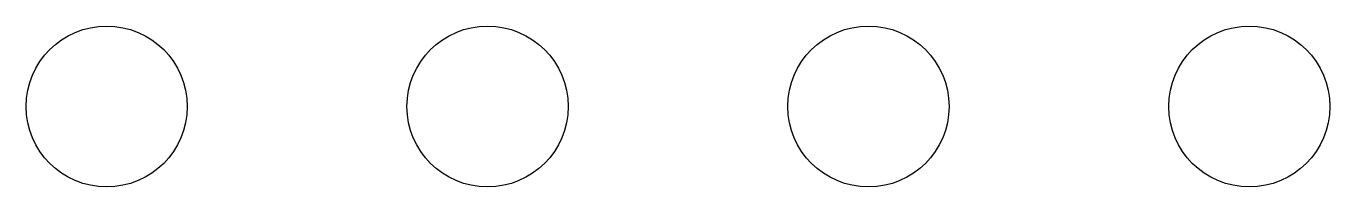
# Model space of a CAD drawing. Extents: x 89 to 178, y -115 to -57.
# Drawn here: x 134.25 to 142.94, y -83.49 to -82.42 of the extents above; entities that cross this region are included whole.
import ezdxf

# ---------------------------------------------------------------- set-up
doc = ezdxf.new("R2010")
doc.units = 0
doc.layers.add('BLACK', color=7, linetype='CONTINUOUS')

msp = doc.modelspace()

# ---------------------------------------------------------------- linework, layer by layer
at = {"layer": 'BLACK'}
for centre in [(134.7875, -82.9575), (134.7875, -82.9575), (134.7875, -82.9575), (137.3275, -82.9575), (137.3275, -82.9575), (137.3275, -82.9575), (139.8675, -82.9575), (139.8675, -82.9575), (139.8675, -82.9575), (142.4075, -82.9575), (142.4075, -82.9575), (142.4075, -82.9575)]:
    msp.add_circle(centre, 0.5375, dxfattribs=at)

doc.saveas('drawing.dxf')
